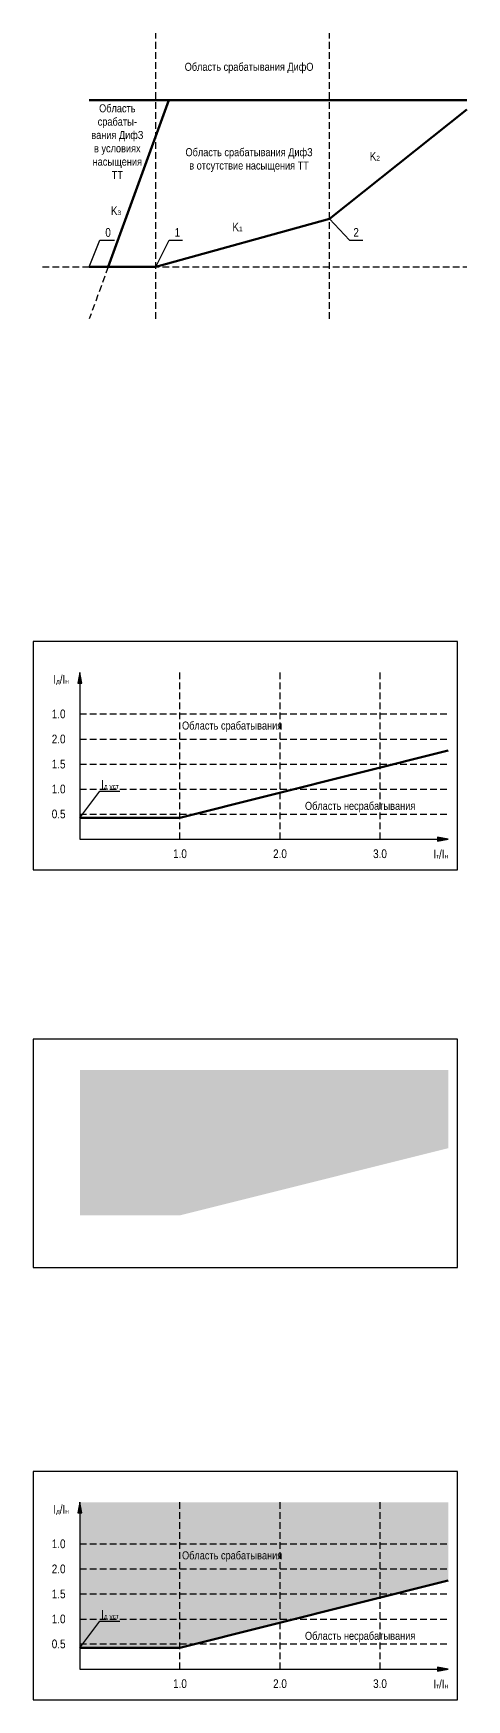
# Model space of a CAD drawing. Header units: millimetres. Extents: x 10500 to 23346, y -2028 to 447.
# Drawn here: x 12215 to 12540, y -1295 to -46 of the extents above; entities that cross this region are included whole.
import ezdxf

# ---------------------------------------------------------------- set-up
doc = ezdxf.new("R2010")
doc.units = ezdxf.units.MM
doc.linetypes.add('штриховая2', pattern=[0.375, 0.25, -0.125])
doc.styles.add('2.5_Gost_RD', font='ARIALN.TTF', dxfattribs={"height": 2.5})

msp = doc.modelspace()

# ---------------------------------------------------------------- hatches: boundary and pattern name
at = {"ltscale": 100}
h = msp.add_hatch(color=256, dxfattribs=at)
h.dxf.hatch_style = 1
h.paths.add_polyline_path([(12250, -533), (12250, -525), (12248.5, -533)])
h = msp.add_hatch(color=256, dxfattribs=at)
h.dxf.hatch_style = 1
h.paths.add_polyline_path([(12250, -533), (12251.5, -533), (12250, -525)])
h = msp.add_hatch(color=256, dxfattribs=at)
h.dxf.hatch_style = 1
h.paths.add_polyline_path([(12518.2, -649.5), (12518.2, -650), (12526.2, -650), (12518.2, -648.5)])
h = msp.add_hatch(color=256, dxfattribs=at)
h.dxf.hatch_style = 1
h.paths.add_polyline_path([(12526.2, -650), (12518.2, -650), (12518.2, -651.5)])
at = {"ltscale": 100, "true_color": 0xfff4d1}
h = msp.add_hatch(color=7, dxfattribs=at)
h.dxf.hatch_style = 1
h.paths.add_polyline_path([(12526.2, -823), (12250, -823), (12250, -932), (12325, -932), (12526.2, -881.7)])
at = {"ltscale": 100}
h = msp.add_hatch(color=256, dxfattribs=at)
h.dxf.hatch_style = 1
h.paths.add_polyline_path([(12250, -1155.1), (12250, -1147.1), (12248.5, -1155.1)])
at = {"ltscale": 100, "true_color": 0xfff4d1}
h = msp.add_hatch(color=7, dxfattribs=at)
h.dxf.hatch_style = 1
h.paths.add_polyline_path([(12526.2, -1147.1), (12250, -1147.1), (12250, -1256.1), (12325, -1256.1), (12526.2, -1205.8)])
at = {"ltscale": 100}
h = msp.add_hatch(color=256, dxfattribs=at)
h.dxf.hatch_style = 1
h.paths.add_polyline_path([(12250, -1155.1), (12251.5, -1155.1), (12250, -1147.1)])
h = msp.add_hatch(color=256, dxfattribs=at)
h.dxf.hatch_style = 1
h.paths.add_polyline_path([(12518.2, -1271.6), (12518.2, -1272.1), (12526.2, -1272.1), (12518.2, -1270.6)])
h = msp.add_hatch(color=256, dxfattribs=at)
h.dxf.hatch_style = 1
h.paths.add_polyline_path([(12526.2, -1272.1), (12518.2, -1272.1), (12518.2, -1273.6)])

# ---------------------------------------------------------------- linework, layer by layer
at = {"color": 62, "linetype": 'штриховая2', "ltscale": 20}
for points in [[(12307, -260), (12307, -46)], [(12437, -260), (12437, -46)], [(12325, -650), (12325, -525)], [(12400, -650), (12400, -525)], [(12475, -650), (12475, -525)], [(12325, -1272.1), (12325, -1147.1)], [(12400, -1272.1), (12400, -1147.1)], [(12475, -1272.1), (12475, -1147.1)]]:
    msp.add_lwpolyline(points, dxfattribs=at)
at = {"lineweight": 80}
for points in [[(12257, -96), (12540, -96)], [(12257, -221), (12307, -221), (12437, -185), (12540, -103)], [(12250, -634), (12325, -634), (12526.2, -583.7)], [(12250, -1256.1), (12325, -1256.1), (12526.2, -1205.8)]]:
    msp.add_lwpolyline(points, dxfattribs=at)
at = {"color": 1, "lineweight": 80}
msp.add_lwpolyline([(12271.2, -221), (12316.7, -96)], dxfattribs=at)
at = {"ltscale": 100}
for points in [[(12437, -185), (12452, -201), (12462, -201)], [(12257, -221), (12265, -201), (12276, -201)], [(12307, -221), (12317, -201), (12327, -201)], [(12250, -525), (12248.5, -533), (12249.5, -533), (12251.5, -533), (12250, -525)], [(12250, -634), (12265, -614), (12280, -614)], [(12526.2, -650), (12518.2, -648.5), (12518.2, -649.5), (12518.2, -651.5), (12526.2, -650)], [(12250, -1147.1), (12248.5, -1155.1), (12249.5, -1155.1), (12251.5, -1155.1), (12250, -1147.1)], [(12250, -1256.1), (12265, -1236.1), (12280, -1236.1)], [(12526.2, -1272.1), (12518.2, -1270.6), (12518.2, -1271.6), (12518.2, -1273.6), (12526.2, -1272.1)]]:
    msp.add_lwpolyline(points, dxfattribs=at)
at = {"color": 140, "linetype": 'штриховая2', "ltscale": 20}
for points in [[(12222, -221), (12540, -221)], [(12250, -556.2), (12526.2, -556.2)], [(12250, -575), (12526.2, -575)], [(12250, -593.8), (12526.2, -593.8)], [(12250, -612.5), (12526.2, -612.5)], [(12250, -631.2), (12526.2, -631.2)], [(12250, -1178.3), (12526.2, -1178.3)], [(12250, -1197.1), (12526.2, -1197.1)], [(12250, -1215.8), (12526.2, -1215.8)], [(12250, -1234.6), (12526.2, -1234.6)], [(12250, -1253.3), (12526.2, -1253.3)]]:
    msp.add_lwpolyline(points, dxfattribs=at)
at = {"color": 1, "linetype": 'штриховая2', "ltscale": 20}
msp.add_lwpolyline([(12271.2, -221), (12257, -260)], dxfattribs=at)
at = {"ltscale": 100}
for points in [[(12215, -673), (12533, -673), (12533, -502), (12215, -502)], [(12215, -971), (12533, -971), (12533, -800), (12215, -800)], [(12215, -1295.1), (12533, -1295.1), (12533, -1124.1), (12215, -1124.1)], [(12215, -1295.1), (12533, -1295.1), (12533, -1124.1), (12215, -1124.1)]]:
    msp.add_lwpolyline(points, close=True, dxfattribs=at)
at = {"lineweight": 30}
for points in [[(12250, -525), (12250, -650)], [(12250, -650), (12526.2, -650)], [(12250, -1147.1), (12250, -1272.1)], [(12250, -1272.1), (12526.2, -1272.1)]]:
    msp.add_lwpolyline(points, dxfattribs=at)

# ---------------------------------------------------------------- texts
at = {"char_height": 6, "style": '2.5_Gost_RD'}
for s, insert, width, attachment_point in [('Область срабатывания ДифО', (12376.8, -72), 127.5, 5), ('Область срабаты-\\Pвания ДифЗ\\Pв условиях насыщения ТТ ', (12278, -127.2), 42, 5), ('Область срабатывания ДифЗ\\Pв отсутствие насыщения ТТ ', (12376.8, -141), 127.5, 5), ('{\\H1.0833x;K\\H0.53848x;2\\H1.8571x; }', (12471.1, -138.1), 41, 5), ('{\\H1.0833x;K\\H0.53848x;3\\H1.8571x; }', (12277, -179), 41, 5), ('{\\H1.0833x;0}', (12269, -192), 41, 1), ('{\\H1.0833x;1}', (12321, -192), 41, 1), ('{\\H1.0833x;K\\H0.53848x;1\\H1.8571x; }', (12368.1, -191.1), 41, 5), ('{\\H1.0833x;2}', (12455, -192), 41, 1), ('{\\H1.0833x;I\\H0.53848x;д\\H1.8571x;/I\\H0.53848x;н}', (12230, -527), 41, 1), ('{\\H1.0833x;1.0}', (12234, -556.2), 41, 5), ('Область срабатывания', (12364.1, -565.8), 127.5, 5), ('{\\H1.0833x;2.0}', (12234, -575), 41, 5), ('{\\H1.0833x;1.5}', (12234, -593.8), 41, 5), ('{\\H1.0833x;1.0}', (12234, -612.5), 41, 5), ('{\\H1.0833x;I\\H0.53848x;д уст}', (12272.5, -609.5), 41, 5), ('Область несрабатывания', (12460.1, -626), 127.5, 5), ('{\\H1.0833x;0.5}', (12234, -631.2), 41, 5), ('{\\H1.0833x;1.0}', (12325, -661), 41, 5), ('{\\H1.0833x;2.0}', (12400, -661), 41, 5), ('{\\H1.0833x;3.0}', (12475, -661), 41, 5), ('{\\H1.0833x;I\\H0.53848x;т\\H1.8571x;/I\\H0.53848x;н}', (12515, -658), 41, 1), ('{\\H1.0833x;I\\H0.53848x;д\\H1.8571x;/I\\H0.53848x;н}', (12230, -1149.1), 41, 1), ('{\\H1.0833x;1.0}', (12234, -1178.3), 41, 5), ('Область срабатывания', (12364.1, -1187.8), 127.5, 5), ('{\\H1.0833x;2.0}', (12234, -1197.1), 41, 5), ('{\\H1.0833x;1.5}', (12234, -1215.8), 41, 5), ('{\\H1.0833x;1.0}', (12234, -1234.6), 41, 5), ('{\\H1.0833x;I\\H0.53848x;д уст}', (12272.5, -1231.6), 41, 5), ('Область несрабатывания', (12460.1, -1248.1), 127.5, 5), ('{\\H1.0833x;0.5}', (12234, -1253.3), 41, 5), ('{\\H1.0833x;1.0}', (12325, -1283.1), 41, 5), ('{\\H1.0833x;2.0}', (12400, -1283.1), 41, 5), ('{\\H1.0833x;3.0}', (12475, -1283.1), 41, 5), ('{\\H1.0833x;I\\H0.53848x;т\\H1.8571x;/I\\H0.53848x;н}', (12515, -1280.1), 41, 1)]:
    msp.add_mtext(s, dxfattribs=dict(at, insert=insert, width=width, attachment_point=attachment_point))

doc.saveas('drawing.dxf')
